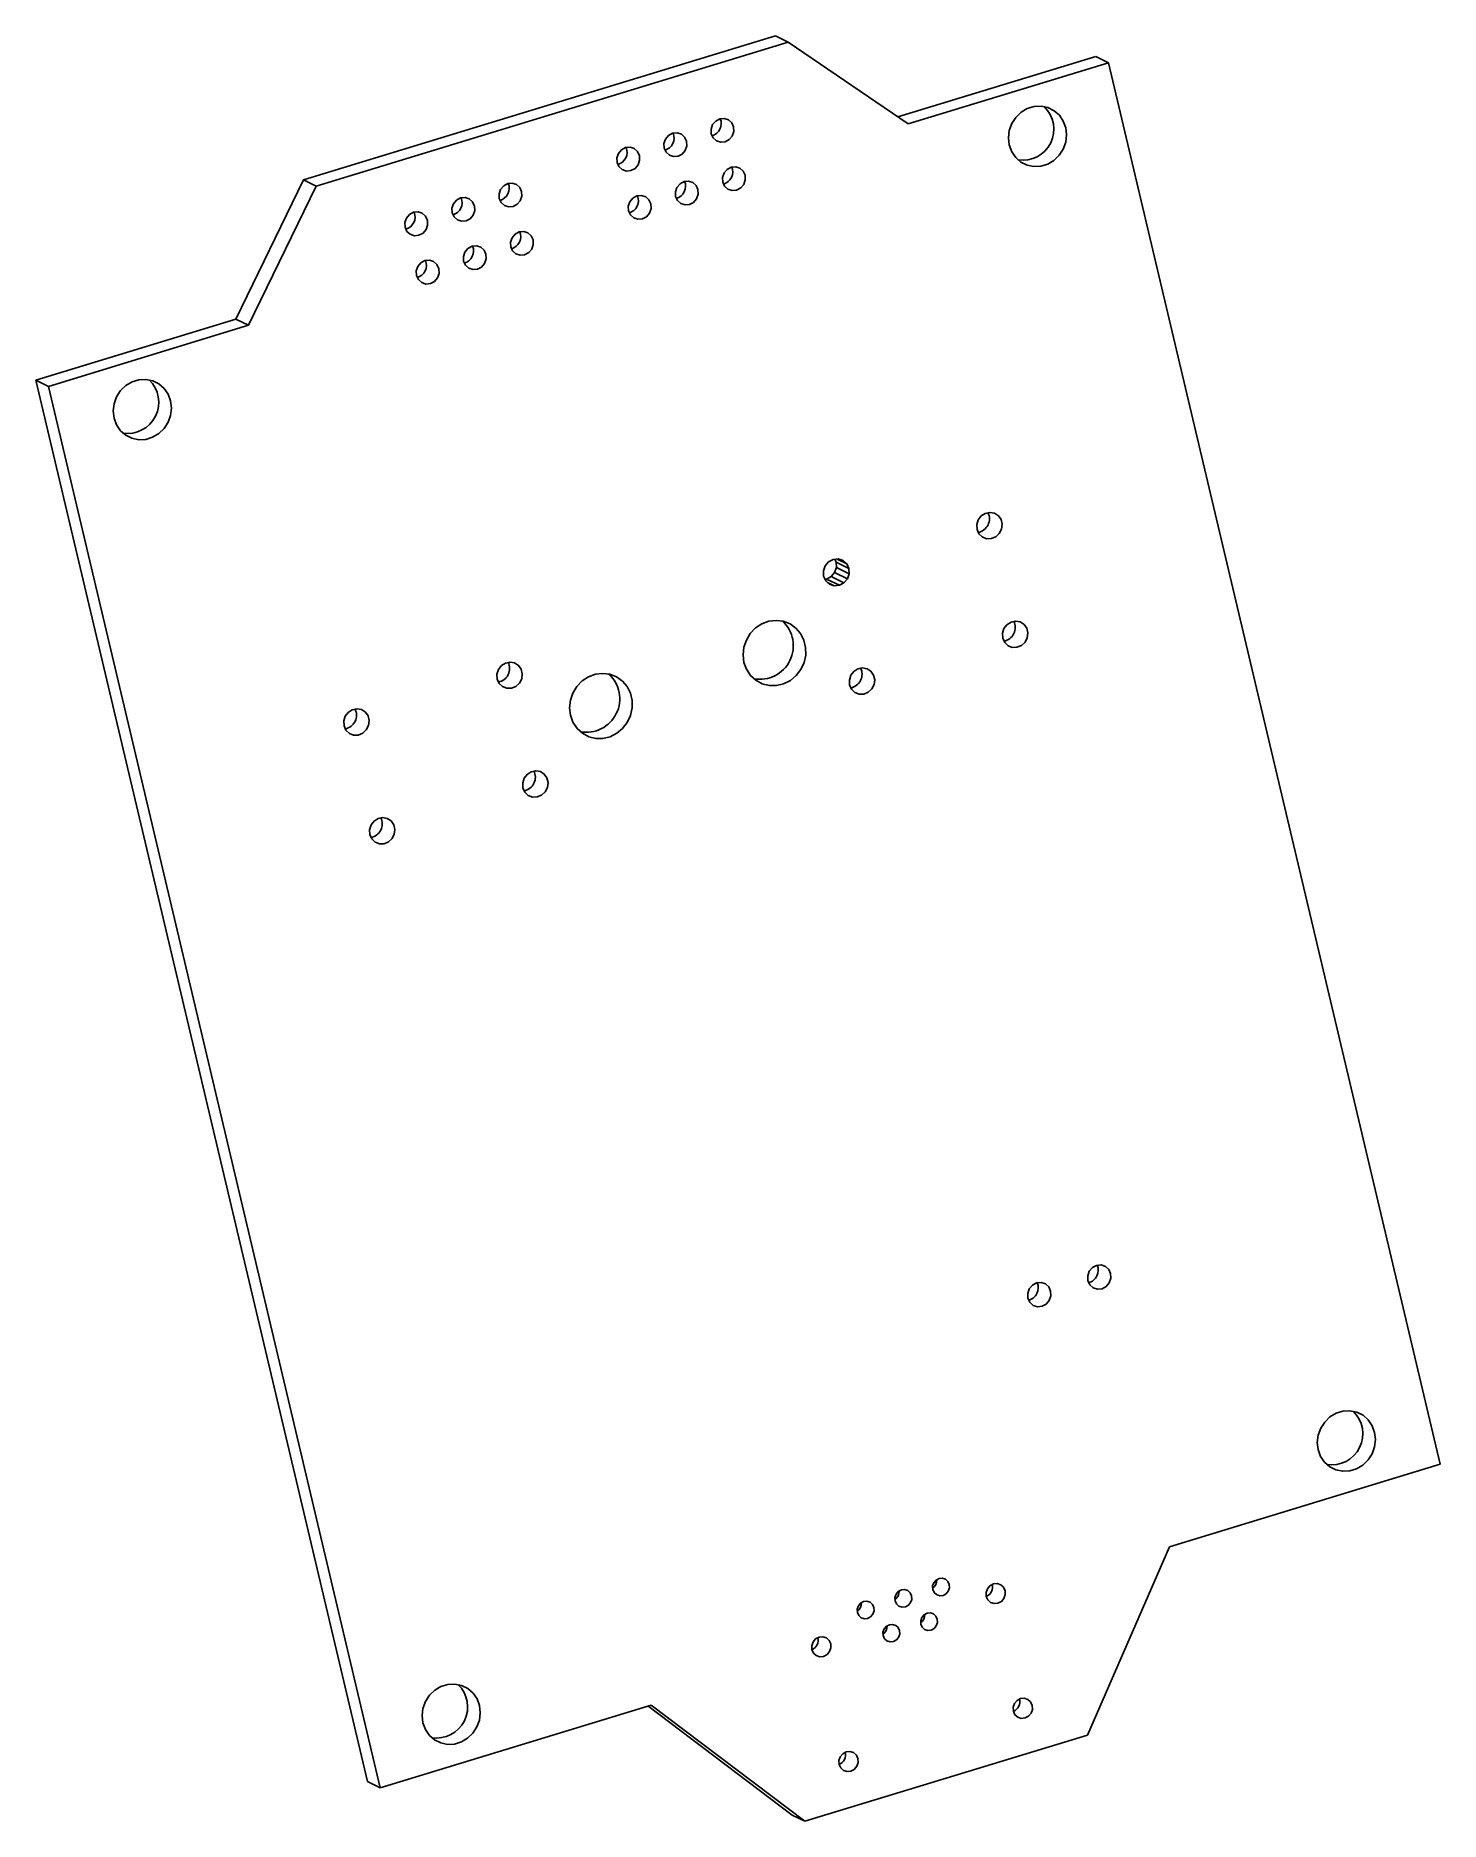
# Paper-space layout '_Back' of a CAD drawing. Header units: millimetres. Extents: x -242.6 to -187.6, y 42.8 to 112.8.
import ezdxf

# ---------------------------------------------------------------- set-up
doc = ezdxf.new("R2010")
doc.units = ezdxf.units.MM

psp = doc.layouts.new('_Back')

# ---------------------------------------------------------------- linework, layer by layer
at = {"color": 7, "linetype": 'Continuous', "lineweight": 25}
for p, q in [((-232.139, 107.111), (-213.635, 112.758)), ((-213.635, 112.758), (-213.137, 112.511)), ((-231.641, 106.864), (-213.137, 112.511)), ((-213.137, 112.511), (-208.433, 109.297)), ((-208.836, 109.572), (-201.081, 111.939)), ((-208.433, 109.297), (-200.583, 111.692)), ((-200.583, 111.692), (-201.081, 111.939)), ((-200.583, 111.692), (-187.577, 56.764)), ((-234.789, 101.652), (-232.139, 107.111)), ((-231.641, 106.864), (-232.139, 107.111)), ((-234.291, 101.406), (-231.641, 106.864)), ((-242.639, 99.257), (-234.789, 101.652)), ((-234.291, 101.406), (-234.789, 101.652)), ((-242.14, 99.011), (-234.291, 101.406)), ((-242.14, 99.011), (-242.639, 99.257)), ((-229.633, 44.328), (-242.639, 99.257)), ((-229.135, 44.082), (-242.14, 99.011)), ((-211.689, 91.973), (-211.757, 91.776)), ((-211.757, 91.776), (-211.75, 91.571)), ((-211.555, 92.132), (-211.689, 91.973)), ((-211.375, 92.229), (-211.555, 92.132)), ((-211.319, 91.716), (-211.453, 91.557)), ((-211.177, 92.248), (-211.375, 92.229)), ((-211.25, 91.914), (-211.319, 91.716)), ((-211.319, 91.716), (-210.82, 91.47)), ((-211.312, 92.235), (-211.259, 92.119)), ((-211.259, 92.119), (-210.76, 91.873)), ((-211.259, 92.119), (-211.25, 91.914)), ((-211.25, 91.914), (-210.752, 91.667)), ((-211.225, 92.243), (-210.844, 92.055)), ((-210.99, 92.187), (-211.177, 92.248)), ((-210.844, 92.055), (-210.99, 92.187)), ((-210.76, 91.873), (-210.844, 92.055)), ((-210.752, 91.667), (-210.76, 91.873)), ((-211.75, 91.571), (-211.666, 91.389)), ((-211.633, 91.461), (-211.696, 91.455)), ((-211.666, 91.389), (-211.52, 91.256)), ((-211.453, 91.557), (-211.633, 91.461)), ((-211.633, 91.461), (-211.135, 91.214)), ((-211.333, 91.196), (-211.597, 91.326)), ((-211.52, 91.256), (-211.333, 91.196)), ((-211.453, 91.557), (-210.955, 91.311)), ((-211.333, 91.196), (-211.135, 91.214)), ((-211.135, 91.214), (-210.955, 91.311)), ((-210.955, 91.311), (-210.82, 91.47)), ((-210.82, 91.47), (-210.752, 91.667)), ((-187.577, 56.764), (-198.198, 53.523)), ((-198.198, 53.523), (-201.402, 46.148)), ((-218.515, 47.323), (-229.135, 44.082)), ((-212.982, 43.012), (-218.637, 47.286)), ((-212.484, 42.766), (-218.515, 47.323)), ((-201.402, 46.148), (-212.484, 42.766)), ((-229.135, 44.082), (-229.633, 44.328)), ((-212.484, 42.766), (-212.982, 43.012))]:
    psp.add_line(p, q, dxfattribs=at)
at = {"color": 7, "linetype": 'Continuous', "lineweight": 25, "flags": 128}
for points in [[(-204.475, 108.474), (-204.378, 108.212), (-204.223, 107.985), (-204.018, 107.805), (-203.775, 107.685), (-203.508, 107.63), (-203.233, 107.643), (-202.966, 107.725), (-202.722, 107.869), (-202.516, 108.069), (-202.359, 108.312), (-202.261, 108.583), (-202.226, 108.869), (-202.259, 109.15), (-202.355, 109.412), (-202.511, 109.64), (-202.716, 109.819), (-202.959, 109.94), (-203.226, 109.995), (-203.5, 109.981), (-203.768, 109.9), (-204.011, 109.755), (-204.218, 109.555), (-204.375, 109.313), (-204.473, 109.041), (-204.507, 108.756), (-204.475, 108.474)], [(-216.155, 108.915), (-216.081, 108.753), (-215.951, 108.636), (-215.786, 108.582), (-215.61, 108.599), (-215.45, 108.684), (-215.331, 108.825), (-215.27, 109), (-215.278, 109.182), (-215.352, 109.344), (-215.482, 109.461), (-215.647, 109.515), (-215.823, 109.498), (-215.983, 109.413), (-216.102, 109.272), (-216.162, 109.097), (-216.155, 108.915)], [(-218.002, 108.351), (-217.928, 108.189), (-217.798, 108.072), (-217.633, 108.018), (-217.457, 108.035), (-217.297, 108.12), (-217.178, 108.261), (-217.117, 108.436), (-217.125, 108.619), (-217.199, 108.781), (-217.329, 108.897), (-217.494, 108.952), (-217.67, 108.935), (-217.83, 108.849), (-217.949, 108.708), (-218.009, 108.533), (-218.002, 108.351)], [(-219.849, 107.787), (-219.775, 107.625), (-219.645, 107.508), (-219.48, 107.454), (-219.304, 107.471), (-219.144, 107.557), (-219.025, 107.698), (-218.964, 107.873), (-218.972, 108.055), (-219.046, 108.217), (-219.176, 108.334), (-219.341, 108.388), (-219.517, 108.371), (-219.677, 108.285), (-219.796, 108.145), (-219.856, 107.97), (-219.849, 107.787)], [(-215.707, 107.02), (-215.632, 106.858), (-215.503, 106.742), (-215.337, 106.687), (-215.161, 106.704), (-215.002, 106.79), (-214.882, 106.931), (-214.822, 107.106), (-214.829, 107.288), (-214.903, 107.45), (-215.033, 107.567), (-215.198, 107.621), (-215.374, 107.604), (-215.534, 107.519), (-215.653, 107.378), (-215.714, 107.203), (-215.707, 107.02)], [(-226.314, 105.814), (-226.239, 105.653), (-226.11, 105.536), (-225.944, 105.482), (-225.768, 105.499), (-225.609, 105.584), (-225.489, 105.725), (-225.429, 105.9), (-225.436, 106.082), (-225.51, 106.244), (-225.64, 106.361), (-225.805, 106.415), (-225.981, 106.398), (-226.141, 106.313), (-226.26, 106.172), (-226.321, 105.997), (-226.314, 105.814)], [(-224.467, 106.378), (-224.392, 106.216), (-224.263, 106.099), (-224.097, 106.045), (-223.921, 106.062), (-223.762, 106.148), (-223.642, 106.289), (-223.582, 106.464), (-223.589, 106.646), (-223.663, 106.808), (-223.793, 106.925), (-223.958, 106.979), (-224.134, 106.962), (-224.294, 106.876), (-224.413, 106.735), (-224.474, 106.56), (-224.467, 106.378)], [(-219.401, 105.893), (-219.326, 105.731), (-219.197, 105.614), (-219.031, 105.56), (-218.855, 105.577), (-218.696, 105.663), (-218.576, 105.804), (-218.516, 105.979), (-218.523, 106.161), (-218.597, 106.323), (-218.727, 106.44), (-218.892, 106.494), (-219.068, 106.477), (-219.228, 106.391), (-219.347, 106.25), (-219.408, 106.075), (-219.401, 105.893)], [(-217.554, 106.457), (-217.479, 106.295), (-217.35, 106.178), (-217.184, 106.124), (-217.008, 106.141), (-216.849, 106.226), (-216.729, 106.367), (-216.669, 106.542), (-216.676, 106.725), (-216.75, 106.886), (-216.88, 107.003), (-217.045, 107.057), (-217.221, 107.04), (-217.381, 106.955), (-217.5, 106.814), (-217.561, 106.639), (-217.554, 106.457)], [(-228.161, 105.251), (-228.086, 105.089), (-227.957, 104.972), (-227.791, 104.918), (-227.615, 104.935), (-227.456, 105.02), (-227.336, 105.161), (-227.276, 105.336), (-227.283, 105.519), (-227.357, 105.681), (-227.487, 105.797), (-227.652, 105.852), (-227.828, 105.835), (-227.988, 105.749), (-228.107, 105.608), (-228.168, 105.433), (-228.161, 105.251)], [(-224.018, 104.484), (-223.944, 104.322), (-223.814, 104.205), (-223.649, 104.151), (-223.473, 104.168), (-223.313, 104.254), (-223.194, 104.394), (-223.133, 104.569), (-223.141, 104.752), (-223.215, 104.914), (-223.345, 105.031), (-223.51, 105.085), (-223.686, 105.068), (-223.846, 104.982), (-223.965, 104.841), (-224.025, 104.666), (-224.018, 104.484)], [(-225.865, 103.92), (-225.791, 103.758), (-225.661, 103.642), (-225.496, 103.587), (-225.32, 103.604), (-225.16, 103.69), (-225.041, 103.831), (-224.98, 104.006), (-224.988, 104.188), (-225.062, 104.35), (-225.192, 104.467), (-225.357, 104.521), (-225.533, 104.504), (-225.693, 104.419), (-225.812, 104.278), (-225.872, 104.103), (-225.865, 103.92)], [(-227.712, 103.357), (-227.638, 103.195), (-227.508, 103.078), (-227.343, 103.024), (-227.167, 103.041), (-227.007, 103.126), (-226.888, 103.267), (-226.827, 103.442), (-226.835, 103.624), (-226.909, 103.786), (-227.039, 103.903), (-227.204, 103.957), (-227.38, 103.94), (-227.54, 103.855), (-227.659, 103.714), (-227.719, 103.539), (-227.712, 103.357)], [(-239.568, 97.765), (-239.471, 97.503), (-239.316, 97.275), (-239.111, 97.096), (-238.868, 96.976), (-238.601, 96.92), (-238.326, 96.934), (-238.059, 97.016), (-237.815, 97.16), (-237.609, 97.36), (-237.452, 97.603), (-237.354, 97.874), (-237.319, 98.159), (-237.352, 98.441), (-237.448, 98.703), (-237.604, 98.931), (-237.809, 99.11), (-238.052, 99.23), (-238.318, 99.286), (-238.593, 99.272), (-238.861, 99.19), (-239.104, 99.046), (-239.311, 98.846), (-239.468, 98.603), (-239.566, 98.332), (-239.6, 98.047), (-239.568, 97.765)], [(-205.737, 93.406), (-205.662, 93.236), (-205.531, 93.109), (-205.363, 93.042), (-205.18, 93.045), (-205.006, 93.116), (-204.866, 93.246), (-204.778, 93.418), (-204.754, 93.608), (-204.797, 93.79), (-204.902, 93.941), (-205.054, 94.039), (-205.233, 94.072), (-205.414, 94.035), (-205.574, 93.933), (-205.69, 93.779), (-205.747, 93.595), (-205.737, 93.406)], [(-214.874, 88.194), (-214.775, 87.921), (-214.616, 87.682), (-214.407, 87.491), (-214.159, 87.357), (-213.885, 87.288), (-213.599, 87.287), (-213.318, 87.355), (-213.056, 87.488), (-212.828, 87.679), (-212.645, 87.917), (-212.518, 88.19), (-212.454, 88.482), (-212.456, 88.779), (-212.523, 89.064), (-212.653, 89.321), (-212.838, 89.538), (-213.068, 89.702), (-213.331, 89.804), (-213.613, 89.839), (-213.898, 89.805), (-214.171, 89.704), (-214.418, 89.541), (-214.625, 89.325), (-214.781, 89.068), (-214.877, 88.783), (-214.909, 88.486), (-214.874, 88.194)], [(-204.728, 89.144), (-204.653, 88.974), (-204.522, 88.848), (-204.354, 88.781), (-204.171, 88.783), (-203.997, 88.854), (-203.857, 88.984), (-203.769, 89.156), (-203.745, 89.346), (-203.788, 89.529), (-203.893, 89.679), (-204.045, 89.778), (-204.224, 89.811), (-204.405, 89.773), (-204.565, 89.671), (-204.681, 89.517), (-204.738, 89.333), (-204.728, 89.144)], [(-224.547, 87.539), (-224.472, 87.369), (-224.341, 87.243), (-224.173, 87.176), (-223.99, 87.178), (-223.816, 87.249), (-223.676, 87.379), (-223.588, 87.551), (-223.564, 87.741), (-223.607, 87.924), (-223.712, 88.075), (-223.864, 88.173), (-224.043, 88.206), (-224.224, 88.168), (-224.384, 88.066), (-224.5, 87.913), (-224.557, 87.729), (-224.547, 87.539)], [(-221.676, 86.118), (-221.577, 85.845), (-221.419, 85.606), (-221.21, 85.415), (-220.961, 85.281), (-220.687, 85.212), (-220.402, 85.211), (-220.12, 85.279), (-219.859, 85.412), (-219.63, 85.603), (-219.448, 85.841), (-219.321, 86.114), (-219.257, 86.406), (-219.258, 86.703), (-219.326, 86.988), (-219.455, 87.245), (-219.64, 87.462), (-219.87, 87.626), (-220.133, 87.728), (-220.415, 87.763), (-220.7, 87.729), (-220.974, 87.628), (-221.221, 87.465), (-221.427, 87.249), (-221.583, 86.992), (-221.679, 86.707), (-221.711, 86.411), (-221.676, 86.118)], [(-210.731, 87.312), (-210.656, 87.142), (-210.525, 87.016), (-210.357, 86.949), (-210.173, 86.951), (-210, 87.022), (-209.86, 87.152), (-209.772, 87.324), (-209.748, 87.514), (-209.791, 87.697), (-209.896, 87.848), (-210.048, 87.946), (-210.227, 87.979), (-210.408, 87.941), (-210.567, 87.839), (-210.684, 87.686), (-210.741, 87.502), (-210.731, 87.312)], [(-230.55, 85.707), (-230.475, 85.538), (-230.344, 85.411), (-230.176, 85.344), (-229.993, 85.346), (-229.819, 85.417), (-229.679, 85.548), (-229.591, 85.719), (-229.567, 85.909), (-229.61, 86.092), (-229.715, 86.243), (-229.867, 86.341), (-230.046, 86.374), (-230.227, 86.337), (-230.387, 86.234), (-230.503, 86.081), (-230.56, 85.897), (-230.55, 85.707)], [(-223.538, 83.277), (-223.463, 83.108), (-223.332, 82.981), (-223.164, 82.914), (-222.981, 82.917), (-222.807, 82.988), (-222.667, 83.118), (-222.579, 83.289), (-222.555, 83.479), (-222.598, 83.662), (-222.703, 83.813), (-222.855, 83.911), (-223.034, 83.944), (-223.215, 83.907), (-223.375, 83.804), (-223.491, 83.651), (-223.548, 83.467), (-223.538, 83.277)], [(-229.541, 81.446), (-229.466, 81.276), (-229.335, 81.149), (-229.167, 81.082), (-228.983, 81.085), (-228.81, 81.156), (-228.67, 81.286), (-228.582, 81.458), (-228.558, 81.648), (-228.601, 81.83), (-228.706, 81.981), (-228.858, 82.079), (-229.036, 82.112), (-229.218, 82.075), (-229.377, 81.973), (-229.494, 81.819), (-229.551, 81.635), (-229.541, 81.446)], [(-201.391, 63.962), (-201.316, 63.798), (-201.184, 63.679), (-201.016, 63.624), (-200.837, 63.641), (-200.675, 63.728), (-200.554, 63.871), (-200.492, 64.049), (-200.5, 64.234), (-200.575, 64.399), (-200.707, 64.518), (-200.875, 64.573), (-201.054, 64.556), (-201.216, 64.469), (-201.337, 64.325), (-201.399, 64.148), (-201.391, 63.962)], [(-203.743, 63.273), (-203.668, 63.109), (-203.536, 62.99), (-203.368, 62.935), (-203.189, 62.952), (-203.027, 63.039), (-202.906, 63.182), (-202.844, 63.36), (-202.852, 63.545), (-202.927, 63.71), (-203.059, 63.829), (-203.227, 63.884), (-203.406, 63.866), (-203.568, 63.78), (-203.689, 63.636), (-203.751, 63.459), (-203.743, 63.273)], [(-192.366, 57.334), (-192.27, 57.071), (-192.114, 56.844), (-191.909, 56.665), (-191.666, 56.544), (-191.4, 56.489), (-191.125, 56.503), (-190.857, 56.584), (-190.614, 56.729), (-190.407, 56.929), (-190.25, 57.171), (-190.152, 57.443), (-190.118, 57.728), (-190.15, 58.01), (-190.247, 58.272), (-190.402, 58.499), (-190.607, 58.679), (-190.85, 58.799), (-191.117, 58.854), (-191.392, 58.841), (-191.659, 58.759), (-191.903, 58.615), (-192.109, 58.415), (-192.266, 58.172), (-192.364, 57.901), (-192.399, 57.615), (-192.366, 57.334)], [(-208.95, 51.404), (-208.895, 51.284), (-208.799, 51.198), (-208.678, 51.158), (-208.548, 51.171), (-208.43, 51.234), (-208.342, 51.338), (-208.298, 51.466), (-208.303, 51.601), (-208.358, 51.72), (-208.453, 51.806), (-208.575, 51.846), (-208.705, 51.834), (-208.823, 51.771), (-208.91, 51.667), (-208.955, 51.538), (-208.95, 51.404)], [(-207.472, 51.854), (-207.417, 51.735), (-207.322, 51.649), (-207.2, 51.609), (-207.07, 51.622), (-206.953, 51.685), (-206.865, 51.788), (-206.82, 51.917), (-206.826, 52.052), (-206.88, 52.171), (-206.976, 52.257), (-207.098, 52.297), (-207.227, 52.285), (-207.345, 52.222), (-207.433, 52.118), (-207.477, 51.989), (-207.472, 51.854)], [(-205.377, 51.58), (-205.315, 51.443), (-205.205, 51.345), (-205.066, 51.299), (-204.918, 51.314), (-204.783, 51.386), (-204.683, 51.504), (-204.632, 51.652), (-204.638, 51.805), (-204.701, 51.942), (-204.81, 52.04), (-204.949, 52.086), (-205.097, 52.071), (-205.232, 51.999), (-205.332, 51.881), (-205.383, 51.733), (-205.377, 51.58)], [(-210.427, 50.953), (-210.373, 50.833), (-210.277, 50.747), (-210.155, 50.707), (-210.026, 50.72), (-209.908, 50.783), (-209.82, 50.887), (-209.775, 51.016), (-209.781, 51.15), (-209.835, 51.269), (-209.931, 51.355), (-210.053, 51.395), (-210.183, 51.383), (-210.3, 51.32), (-210.388, 51.216), (-210.433, 51.087), (-210.427, 50.953)], [(-209.419, 50.042), (-209.365, 49.922), (-209.269, 49.836), (-209.147, 49.796), (-209.018, 49.809), (-208.9, 49.872), (-208.812, 49.976), (-208.767, 50.105), (-208.773, 50.239), (-208.828, 50.358), (-208.923, 50.444), (-209.045, 50.484), (-209.175, 50.472), (-209.292, 50.409), (-209.38, 50.305), (-209.425, 50.176), (-209.419, 50.042)], [(-207.942, 50.493), (-207.887, 50.373), (-207.792, 50.287), (-207.67, 50.247), (-207.54, 50.26), (-207.422, 50.323), (-207.334, 50.427), (-207.29, 50.555), (-207.295, 50.69), (-207.35, 50.809), (-207.445, 50.895), (-207.567, 50.935), (-207.697, 50.923), (-207.815, 50.86), (-207.903, 50.756), (-207.947, 50.627), (-207.942, 50.493)], [(-212.211, 49.494), (-212.149, 49.358), (-212.039, 49.26), (-211.9, 49.214), (-211.752, 49.228), (-211.617, 49.3), (-211.517, 49.419), (-211.466, 49.566), (-211.472, 49.72), (-211.535, 49.856), (-211.644, 49.955), (-211.783, 50), (-211.931, 49.986), (-212.066, 49.914), (-212.166, 49.795), (-212.217, 49.648), (-212.211, 49.494)], [(-227.459, 46.624), (-227.363, 46.362), (-227.207, 46.135), (-227.002, 45.956), (-226.759, 45.835), (-226.492, 45.78), (-226.218, 45.794), (-225.95, 45.875), (-225.707, 46.02), (-225.5, 46.219), (-225.343, 46.462), (-225.245, 46.734), (-225.211, 47.019), (-225.243, 47.301), (-225.339, 47.563), (-225.495, 47.79), (-225.7, 47.969), (-225.943, 48.09), (-226.21, 48.145), (-226.485, 48.132), (-226.752, 48.05), (-226.996, 47.905), (-227.202, 47.706), (-227.359, 47.463), (-227.457, 47.191), (-227.491, 46.906), (-227.459, 46.624)], [(-204.312, 47.081), (-204.25, 46.945), (-204.14, 46.847), (-204.001, 46.801), (-203.853, 46.815), (-203.718, 46.887), (-203.618, 47.006), (-203.567, 47.153), (-203.573, 47.307), (-203.636, 47.443), (-203.745, 47.542), (-203.884, 47.587), (-204.032, 47.573), (-204.167, 47.501), (-204.267, 47.382), (-204.318, 47.235), (-204.312, 47.081)], [(-211.146, 44.996), (-211.083, 44.86), (-210.974, 44.761), (-210.835, 44.716), (-210.687, 44.73), (-210.552, 44.802), (-210.452, 44.921), (-210.401, 45.068), (-210.407, 45.221), (-210.469, 45.358), (-210.579, 45.456), (-210.718, 45.502), (-210.866, 45.487), (-211.001, 45.416), (-211.101, 45.297), (-211.152, 45.149), (-211.146, 44.996)]]:
    psp.add_lwpolyline(points, dxfattribs=at)
at = {"color": 7, "linetype": 'Continuous', "lineweight": 25}
for centre, radius, start, end in [((-203.94, 109.095), 1.218, 260.93878, 46.43768), ((-216.254, 109.314), 0.491, 284.57065, 22.80581), ((-218.101, 108.75), 0.491, 284.57065, 22.80581), ((-219.948, 108.187), 0.491, 284.57065, 22.80581), ((-215.805, 107.42), 0.491, 284.57065, 22.80581), ((-226.412, 106.214), 0.491, 284.57065, 22.80581), ((-224.565, 106.778), 0.491, 284.57065, 22.80581), ((-219.499, 106.293), 0.491, 284.57065, 22.80581), ((-217.652, 106.856), 0.491, 284.57065, 22.80581), ((-228.259, 105.65), 0.491, 284.57065, 22.80581), ((-224.117, 104.884), 0.491, 284.57065, 22.80581), ((-225.964, 104.32), 0.491, 284.57065, 22.80581), ((-227.811, 103.756), 0.491, 284.57065, 22.80581), ((-239.033, 98.386), 1.218, 260.93878, 46.43768), ((-205.792, 93.82), 0.541, 280.49927, 26.87719), ((-214.251, 88.843), 1.312, 259.72349, 47.65298), ((-204.783, 89.559), 0.541, 280.49927, 26.87719), ((-224.602, 87.954), 0.541, 280.49927, 26.87719), ((-221.054, 86.767), 1.312, 259.72349, 47.65298), ((-210.786, 87.727), 0.541, 280.49927, 26.87719), ((-230.605, 86.122), 0.541, 280.49927, 26.87719), ((-223.593, 83.692), 0.541, 280.49927, 26.87719), ((-229.596, 81.86), 0.541, 280.49927, 26.87719), ((-201.483, 64.364), 0.499, 283.87719, 23.49927), ((-203.835, 63.675), 0.499, 283.87719, 23.49927), ((-191.831, 57.955), 1.218, 260.93878, 46.43768), ((-207.683, 52.217), 0.369, 303.33576, 4.0407), ((-205.543, 51.957), 0.417, 293.58648, 13.78999), ((-210.638, 51.315), 0.369, 303.33576, 4.0407), ((-209.161, 51.766), 0.369, 303.33576, 4.0407), ((-209.63, 50.405), 0.369, 303.33576, 4.0407), ((-208.153, 50.855), 0.369, 303.33576, 4.0407), ((-212.377, 49.872), 0.417, 293.58648, 13.78999), ((-226.924, 47.246), 1.218, 260.93878, 46.43768), ((-204.478, 47.459), 0.417, 293.58648, 13.78999), ((-211.312, 45.373), 0.417, 293.58648, 13.78999)]:
    psp.add_arc(centre, radius, start, end, dxfattribs=at)

doc.saveas('drawing.dxf')
